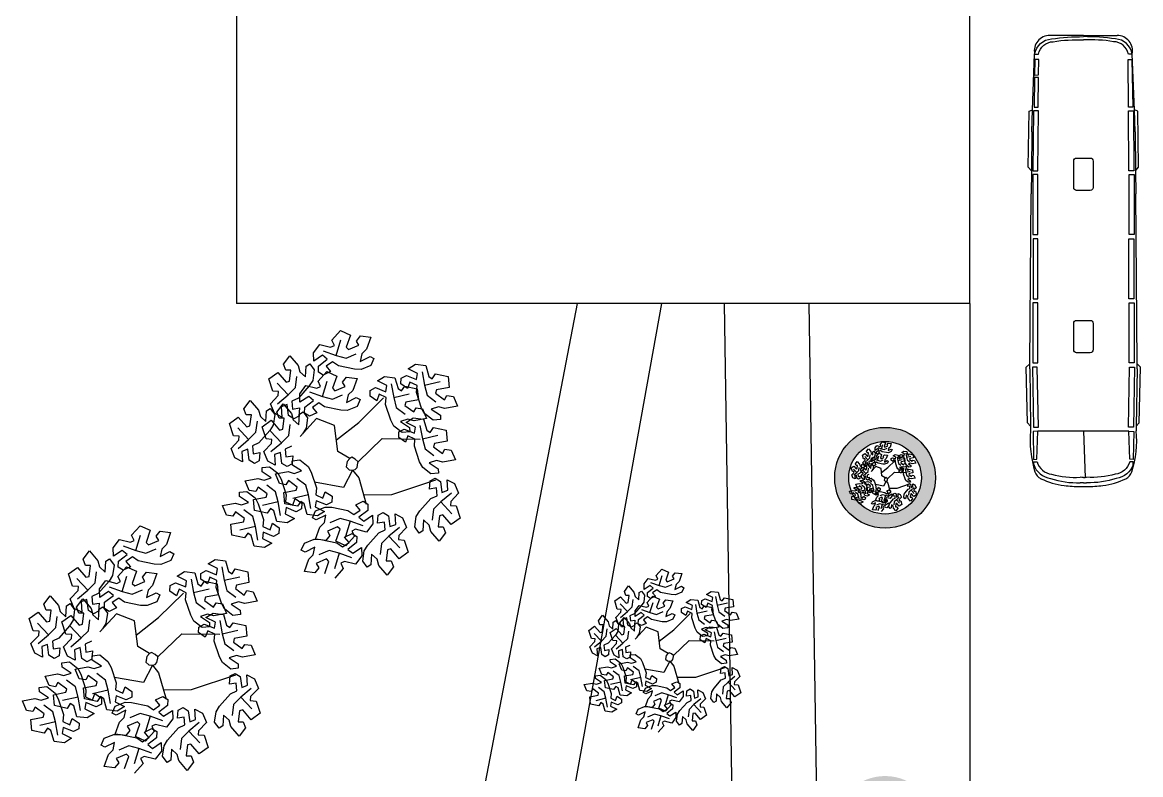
# Model space of a CAD drawing. Header units: millimetres. Extents: x 357 to 945, y 547 to 720.
# Drawn here: x 874.61 to 902.36, y 623.99 to 642.66 of the extents above; entities that cross this region are included whole.
import ezdxf

# ---------------------------------------------------------------- set-up
doc = ezdxf.new("R2010")
doc.units = ezdxf.units.MM
doc.layers.add('ABASE', color=254, linetype='Continuous')
doc.layers.add('AL_MOBILIARIO', color=8, linetype='Continuous')

# ---------------------------------------------------------------- blocks, each defined once
blk = doc.blocks.new('arv7p')
at = {"color": 0}
for p, q in [((110.549, -13.114), (110.69, -12.957)), ((110.69, -12.957), (110.854, -13.032)), ((110.591, -13.2), (110.549, -13.114)), ((110.549, -13.114), (110.549, -13.114)), ((110.619, -13.363), (110.695, -13.111)), ((110.854, -13.032), (110.784, -13.23)), ((110.95, -13.128), (111.016, -13.045)), ((110.991, -13.198), (110.95, -13.128)), ((111.016, -13.045), (111.186, -13.067)), ((111.186, -13.067), (111.116, -13.264)), ((110.249, -13.319), (110.352, -13.184)), ((110.254, -13.457), (110.249, -13.319)), ((110.352, -13.184), (110.53, -13.229)), ((110.409, -13.286), (110.619, -13.363)), ((110.53, -13.229), (110.591, -13.2)), ((110.782, -13.406), (110.949, -13.335)), ((110.784, -13.23), (110.824, -13.269)), ((110.824, -13.269), (110.991, -13.198)), ((111.042, -13.339), (111.015, -13.461)), ((111.116, -13.264), (111.042, -13.339)), ((109.759, -13.507), (109.862, -13.37)), ((109.797, -13.606), (109.759, -13.507)), ((109.862, -13.37), (109.998, -13.53)), ((110.128, -13.538), (110.188, -13.501)), ((110.188, -13.501), (110.262, -13.601)), ((110.396, -13.362), (110.254, -13.457)), ((110.333, -13.537), (110.475, -13.427)), ((110.475, -13.427), (110.396, -13.362)), ((110.562, -13.468), (110.456, -13.541)), ((110.656, -13.534), (110.562, -13.468)), ((110.619, -13.363), (110.782, -13.406)), ((111.015, -13.461), (111.174, -13.381)), ((111.174, -13.381), (111.237, -13.415)), ((111.237, -13.415), (111.187, -13.528)), ((111.797, -13.581), (111.915, -13.508)), ((111.915, -13.508), (112.083, -13.529)), ((109.519, -13.745), (109.666, -13.641)), ((109.666, -13.641), (109.802, -13.8)), ((109.878, -13.606), (109.797, -13.606)), ((109.857, -13.785), (109.878, -13.606)), ((109.998, -13.53), (110.025, -13.632)), ((110.025, -13.632), (110.118, -13.715)), ((110.118, -13.715), (110.128, -13.538)), ((110.262, -13.601), (110.238, -13.771)), ((110.324, -13.785), (110.465, -13.628)), ((110.329, -13.637), (110.333, -13.537)), ((110.408, -13.686), (110.329, -13.637)), ((110.333, -13.537), (110.333, -13.537)), ((110.529, -13.628), (110.408, -13.686)), ((110.456, -13.541), (110.529, -13.628)), ((110.465, -13.628), (110.629, -13.703)), ((110.629, -13.703), (110.559, -13.901)), ((110.919, -13.588), (110.656, -13.534)), ((111.027, -13.592), (110.919, -13.588)), ((111.187, -13.528), (111.027, -13.592)), ((111.68, -13.736), (111.768, -13.69)), ((111.768, -13.69), (111.768, -13.69)), ((111.768, -13.69), (111.935, -13.758)), ((111.951, -13.657), (111.797, -13.581)), ((111.935, -13.758), (111.951, -13.657)), ((112.024, -13.63), (112.062, -13.85)), ((112.083, -13.529), (112.134, -13.706)), ((112.189, -13.744), (112.243, -13.665)), ((112.243, -13.665), (112.243, -13.665)), ((112.243, -13.665), (112.449, -13.709)), ((109.584, -13.946), (109.519, -13.745)), ((109.835, -14.009), (109.655, -13.818)), ((109.802, -13.8), (109.857, -13.785)), ((109.954, -13.89), (109.976, -13.71)), ((110.18, -13.862), (110.002, -14.063)), ((110.024, -13.99), (110.127, -13.855)), ((110.127, -13.855), (110.305, -13.9)), ((110.238, -13.771), (110.18, -13.862)), ((110.305, -13.9), (110.366, -13.871)), ((110.366, -13.871), (110.324, -13.785)), ((110.324, -13.785), (110.324, -13.785)), ((110.395, -14.034), (110.471, -13.783)), ((110.599, -13.941), (110.766, -13.87)), ((110.725, -13.799), (110.791, -13.717)), ((110.766, -13.87), (110.725, -13.799)), ((110.791, -13.717), (110.961, -13.738)), ((110.961, -13.738), (110.891, -13.935)), ((111.294, -13.78), (111.412, -13.706)), ((111.448, -13.856), (111.294, -13.78)), ((111.412, -13.706), (111.58, -13.728)), ((111.432, -13.957), (111.448, -13.856)), ((111.521, -13.829), (111.56, -14.049)), ((111.58, -13.728), (111.631, -13.905)), ((111.677, -13.829), (111.68, -13.736)), ((111.787, -13.905), (111.677, -13.829)), ((111.686, -13.943), (111.74, -13.864)), ((111.74, -13.864), (111.74, -13.864)), ((111.74, -13.864), (111.946, -13.908)), ((111.826, -13.799), (111.787, -13.905)), ((111.942, -13.853), (111.826, -13.799)), ((111.932, -13.968), (111.942, -13.853)), ((112.062, -13.85), (112.318, -13.791)), ((112.062, -13.85), (112.106, -14.014)), ((112.134, -13.706), (112.189, -13.744)), ((112.449, -13.709), (112.466, -13.888)), ((109.546, -14.152), (109.674, -14.019)), ((109.68, -13.953), (109.584, -13.946)), ((109.584, -13.946), (109.584, -13.946)), ((109.664, -14.153), (109.835, -14.009)), ((109.674, -14.019), (109.68, -13.953)), ((109.835, -14.009), (109.954, -13.89)), ((110.002, -14.063), (109.898, -14.112)), ((110.029, -14.129), (110.024, -13.99)), ((110.172, -14.034), (110.029, -14.129)), ((110.251, -14.098), (110.172, -14.034)), ((110.184, -13.957), (110.395, -14.034)), ((110.395, -14.034), (110.558, -14.078)), ((110.558, -14.078), (110.724, -14.007)), ((110.559, -13.901), (110.599, -13.941)), ((110.817, -14.01), (110.79, -14.132)), ((110.79, -14.132), (110.949, -14.053)), ((110.891, -13.935), (110.817, -14.01)), ((110.949, -14.053), (111.012, -14.086)), ((110.988, -14.459), (111.394, -14.059)), ((111.174, -14.027), (111.177, -13.935)), ((111.284, -14.103), (111.174, -14.027)), ((111.177, -13.935), (111.265, -13.889)), ((111.265, -13.889), (111.265, -13.889)), ((111.265, -13.889), (111.432, -13.957)), ((111.323, -13.997), (111.284, -14.103)), ((111.439, -14.052), (111.323, -13.997)), ((111.429, -14.167), (111.439, -14.052)), ((111.56, -14.049), (111.815, -13.989)), ((111.56, -14.049), (111.603, -14.212)), ((111.631, -13.905), (111.686, -13.943)), ((112.017, -14.223), (111.932, -13.968)), ((111.946, -13.908), (111.963, -14.087)), ((112.106, -14.014), (112.251, -14.123)), ((112.26, -13.927), (112.245, -13.981)), ((112.245, -13.981), (112.39, -14.09)), ((112.466, -13.888), (112.26, -13.927)), ((112.39, -14.09), (112.431, -14.019)), ((112.431, -14.019), (112.535, -14.036)), ((112.535, -14.036), (112.602, -14.193)), ((109.114, -14.237), (109.217, -14.101)), ((109.152, -14.336), (109.114, -14.237)), ((109.217, -14.101), (109.353, -14.26)), ((109.484, -14.269), (109.544, -14.231)), ((109.544, -14.231), (109.617, -14.331)), ((109.612, -14.308), (109.546, -14.152)), ((109.649, -14.29), (109.753, -14.154)), ((109.819, -14.166), (109.723, -14.202)), ((109.723, -14.202), (109.734, -14.373)), ((109.753, -14.154), (109.888, -14.313)), ((109.843, -14.344), (109.819, -14.166)), ((109.898, -14.112), (109.908, -14.24)), ((109.908, -14.24), (110.02, -14.221)), ((110.02, -14.221), (110.009, -14.354)), ((110.104, -14.308), (110.108, -14.208)), ((110.108, -14.208), (110.251, -14.098)), ((110.108, -14.208), (110.108, -14.208)), ((110.337, -14.139), (110.231, -14.213)), ((110.231, -14.213), (110.304, -14.3)), ((110.431, -14.205), (110.337, -14.139)), ((110.695, -14.259), (110.431, -14.205)), ((110.962, -14.199), (110.802, -14.263)), ((111.012, -14.086), (110.962, -14.199)), ((111.514, -14.422), (111.429, -14.167)), ((111.603, -14.212), (111.748, -14.321)), ((111.757, -14.125), (111.742, -14.18)), ((111.742, -14.18), (111.887, -14.288)), ((111.963, -14.087), (111.757, -14.125)), ((111.887, -14.288), (111.928, -14.218)), ((111.928, -14.218), (112.033, -14.234)), ((112.068, -14.318), (112.017, -14.223)), ((112.033, -14.234), (112.099, -14.392)), ((112.294, -14.204), (112.175, -14.242)), ((112.175, -14.242), (112.323, -14.34)), ((112.396, -14.231), (112.294, -14.204)), ((112.602, -14.193), (112.396, -14.231)), ((108.875, -14.475), (109.021, -14.371)), ((109.021, -14.371), (109.158, -14.53)), ((109.234, -14.336), (109.152, -14.336)), ((109.212, -14.516), (109.234, -14.336)), ((109.353, -14.26), (109.381, -14.362)), ((109.381, -14.362), (109.473, -14.446)), ((109.41, -14.528), (109.556, -14.424)), ((109.473, -14.446), (109.484, -14.269)), ((109.556, -14.424), (109.693, -14.583)), ((109.617, -14.331), (109.593, -14.501)), ((109.734, -14.373), (109.612, -14.308)), ((109.687, -14.389), (109.649, -14.29)), ((109.769, -14.389), (109.687, -14.389)), ((109.747, -14.568), (109.769, -14.389)), ((109.927, -14.398), (109.843, -14.344)), ((109.843, -14.344), (109.843, -14.344)), ((109.888, -14.313), (109.916, -14.415)), ((109.916, -14.415), (110.008, -14.498)), ((110.009, -14.354), (109.927, -14.398)), ((110.008, -14.498), (110.019, -14.321)), ((110.019, -14.321), (110.079, -14.284)), ((110.301, -14.396), (110.031, -14.69)), ((110.079, -14.284), (110.152, -14.384)), ((110.183, -14.357), (110.104, -14.308)), ((110.152, -14.384), (110.128, -14.554)), ((110.304, -14.3), (110.183, -14.357)), ((110.594, -14.511), (110.301, -14.396)), ((110.802, -14.263), (110.695, -14.259)), ((111.565, -14.517), (111.514, -14.422)), ((111.791, -14.403), (111.672, -14.441)), ((111.763, -14.458), (111.881, -14.384)), ((111.893, -14.43), (111.791, -14.403)), ((111.881, -14.384), (112.049, -14.406)), ((112.099, -14.392), (111.893, -14.43)), ((112.049, -14.406), (112.1, -14.583)), ((112.203, -14.424), (112.068, -14.318)), ((112.326, -14.411), (112.203, -14.424)), ((112.323, -14.34), (112.326, -14.411)), ((108.94, -14.676), (108.875, -14.475)), ((109.19, -14.739), (109.011, -14.548)), ((109.158, -14.53), (109.212, -14.516)), ((109.31, -14.62), (109.332, -14.44)), ((109.536, -14.592), (109.357, -14.793)), ((109.475, -14.729), (109.41, -14.528)), ((109.593, -14.501), (109.536, -14.592)), ((109.725, -14.792), (109.546, -14.601)), ((109.693, -14.583), (109.747, -14.568)), ((109.845, -14.673), (109.867, -14.493)), ((110.128, -14.554), (110.071, -14.645)), ((110.65, -14.932), (110.594, -14.511)), ((110.625, -14.744), (110.988, -14.459)), ((111.7, -14.623), (111.565, -14.517)), ((111.643, -14.705), (111.646, -14.613)), ((111.646, -14.613), (111.734, -14.567)), ((111.672, -14.441), (111.82, -14.539)), ((111.823, -14.61), (111.7, -14.623)), ((111.734, -14.567), (111.734, -14.567)), ((111.734, -14.567), (111.901, -14.634)), ((111.917, -14.534), (111.763, -14.458)), ((111.82, -14.539), (111.823, -14.61)), ((111.901, -14.634), (111.917, -14.534)), ((111.99, -14.507), (112.029, -14.727)), ((112.1, -14.583), (112.155, -14.621)), ((112.155, -14.621), (112.209, -14.542)), ((112.209, -14.542), (112.209, -14.542)), ((112.209, -14.542), (112.415, -14.586)), ((112.415, -14.586), (112.432, -14.765)), ((108.902, -14.882), (109.03, -14.749)), ((109.035, -14.683), (108.94, -14.676)), ((108.94, -14.676), (108.94, -14.676)), ((109.019, -14.883), (109.19, -14.739)), ((109.03, -14.749), (109.035, -14.683)), ((109.19, -14.739), (109.31, -14.62)), ((109.357, -14.793), (109.253, -14.842)), ((109.57, -14.736), (109.475, -14.729)), ((109.475, -14.729), (109.475, -14.729)), ((109.554, -14.936), (109.725, -14.792)), ((109.565, -14.802), (109.57, -14.736)), ((109.725, -14.792), (109.845, -14.673)), ((110.977, -15.1), (111.371, -14.722)), ((111.371, -14.722), (111.991, -14.732)), ((111.753, -14.781), (111.643, -14.705)), ((111.792, -14.675), (111.753, -14.781)), ((111.908, -14.73), (111.792, -14.675)), ((111.899, -14.844), (111.908, -14.73)), ((112.029, -14.727), (112.284, -14.667)), ((112.029, -14.727), (112.072, -14.89)), ((112.432, -14.765), (112.226, -14.803)), ((108.967, -15.038), (108.902, -14.882)), ((109.174, -14.896), (109.079, -14.932)), ((109.079, -14.932), (109.09, -15.103)), ((109.198, -15.074), (109.174, -14.896)), ((109.253, -14.842), (109.264, -14.97)), ((109.264, -14.97), (109.375, -14.951)), ((109.375, -14.951), (109.364, -15.084)), ((109.437, -14.935), (109.565, -14.802)), ((109.502, -15.091), (109.437, -14.935)), ((109.709, -14.949), (109.614, -14.985)), ((109.733, -15.127), (109.709, -14.949)), ((109.892, -14.846), (109.788, -14.895)), ((109.788, -14.895), (109.799, -15.023)), ((110.842, -15.047), (110.65, -14.932)), ((111.983, -15.1), (111.899, -14.844)), ((112.072, -14.89), (112.217, -14.999)), ((112.226, -14.803), (112.211, -14.858)), ((112.211, -14.858), (112.356, -14.966)), ((112.356, -14.966), (112.397, -14.896)), ((112.397, -14.896), (112.502, -14.912)), ((112.502, -14.912), (112.568, -15.07)), ((109.09, -15.103), (108.967, -15.038)), ((109.283, -15.128), (109.198, -15.074)), ((109.198, -15.074), (109.198, -15.074)), ((109.364, -15.084), (109.283, -15.128)), ((109.625, -15.156), (109.502, -15.091)), ((109.614, -14.985), (109.625, -15.156)), ((109.818, -15.181), (109.733, -15.127)), ((109.733, -15.127), (109.733, -15.127)), ((109.799, -15.023), (109.91, -15.004)), ((109.899, -15.137), (109.818, -15.181)), ((109.91, -15.004), (109.899, -15.137)), ((109.903, -15.084), (110.027, -15.07)), ((109.906, -15.155), (109.903, -15.084)), ((110.054, -15.252), (109.906, -15.155)), ((110.027, -15.07), (110.162, -15.176)), ((110.798, -15.097), (110.781, -15.186)), ((110.841, -15.047), (110.798, -15.097)), ((110.874, -15.028), (110.841, -15.047)), ((110.931, -15.06), (110.874, -15.028)), ((110.977, -15.1), (110.931, -15.06)), ((110.961, -15.194), (110.975, -15.121)), ((110.975, -15.121), (110.977, -15.1)), ((112.034, -15.195), (111.983, -15.1)), ((112.26, -15.081), (112.141, -15.119)), ((112.141, -15.119), (112.289, -15.217)), ((112.362, -15.108), (112.26, -15.081)), ((112.568, -15.07), (112.362, -15.108)), ((109.41, -15.196), (109.533, -15.183)), ((109.412, -15.267), (109.41, -15.196)), ((109.56, -15.365), (109.412, -15.267)), ((109.533, -15.183), (109.668, -15.289)), ((109.627, -15.301), (109.834, -15.263)), ((109.694, -15.459), (109.627, -15.301)), ((109.668, -15.289), (109.719, -15.384)), ((109.834, -15.263), (109.935, -15.291)), ((109.935, -15.291), (110.054, -15.252)), ((110.162, -15.176), (110.212, -15.272)), ((110.212, -15.272), (110.297, -15.527)), ((110.887, -15.237), (110.74, -15.521)), ((110.781, -15.186), (110.832, -15.233)), ((110.832, -15.233), (110.887, -15.237)), ((110.887, -15.237), (110.933, -15.228)), ((110.887, -15.237), (110.988, -15.363)), ((110.933, -15.228), (110.961, -15.194)), ((112.169, -15.301), (112.034, -15.195)), ((112.292, -15.288), (112.169, -15.301)), ((112.289, -15.217), (112.292, -15.288)), ((109.134, -15.414), (109.34, -15.376)), ((109.2, -15.571), (109.134, -15.414)), ((109.345, -15.517), (109.305, -15.588)), ((109.34, -15.376), (109.441, -15.403)), ((109.49, -15.626), (109.345, -15.517)), ((109.441, -15.403), (109.56, -15.365)), ((109.63, -15.593), (109.485, -15.484)), ((109.798, -15.476), (109.694, -15.459)), ((109.719, -15.384), (109.803, -15.639)), ((109.839, -15.405), (109.798, -15.476)), ((109.984, -15.514), (109.839, -15.405)), ((109.969, -15.568), (109.984, -15.514)), ((110.123, -15.481), (109.979, -15.372)), ((110.167, -15.644), (110.123, -15.481)), ((110.74, -15.521), (110.267, -15.436)), ((110.297, -15.527), (110.287, -15.641)), ((110.988, -15.363), (111.112, -15.794)), ((111.529, -15.636), (112.25, -15.394)), ((112.147, -15.547), (112.158, -15.413)), ((112.259, -15.528), (112.147, -15.547)), ((112.158, -15.413), (112.24, -15.37)), ((112.24, -15.37), (112.324, -15.423)), ((112.269, -15.656), (112.259, -15.528)), ((112.324, -15.423), (112.324, -15.423)), ((112.324, -15.423), (112.348, -15.602)), ((112.444, -15.565), (112.433, -15.394)), ((112.433, -15.394), (112.555, -15.459)), ((112.555, -15.459), (112.62, -15.616)), ((109.039, -15.6), (109.162, -15.586)), ((109.042, -15.671), (109.039, -15.6)), ((109.19, -15.769), (109.042, -15.671)), ((109.162, -15.586), (109.297, -15.692)), ((109.305, -15.588), (109.2, -15.571)), ((109.27, -15.719), (109.476, -15.68)), ((109.297, -15.692), (109.348, -15.788)), ((109.476, -15.68), (109.49, -15.626)), ((109.673, -15.757), (109.63, -15.593)), ((109.763, -15.606), (109.969, -15.568)), ((109.781, -15.786), (109.763, -15.606)), ((109.803, -15.639), (109.794, -15.754)), ((109.91, -15.808), (109.949, -15.702)), ((110.167, -15.644), (109.911, -15.704)), ((109.949, -15.702), (110.059, -15.778)), ((110.206, -15.865), (110.167, -15.644)), ((110.287, -15.641), (110.403, -15.696)), ((110.403, -15.696), (110.443, -15.59)), ((110.443, -15.59), (110.553, -15.666)), ((110.553, -15.666), (110.55, -15.759)), ((111.068, -15.639), (111.529, -15.636)), ((111.986, -15.905), (112.165, -15.704)), ((112.165, -15.704), (112.269, -15.656)), ((112.503, -15.615), (112.332, -15.758)), ((112.348, -15.602), (112.444, -15.565)), ((112.62, -15.616), (112.493, -15.748)), ((108.763, -15.817), (108.969, -15.78)), ((108.83, -15.975), (108.763, -15.817)), ((108.969, -15.78), (109.071, -15.807)), ((109.071, -15.807), (109.19, -15.769)), ((109.259, -15.997), (109.114, -15.888)), ((109.287, -15.898), (109.27, -15.719)), ((109.493, -15.942), (109.287, -15.898)), ((109.348, -15.788), (109.433, -16.043)), ((109.673, -15.757), (109.418, -15.816)), ((109.547, -15.863), (109.493, -15.942)), ((109.602, -15.901), (109.547, -15.863)), ((109.712, -15.977), (109.673, -15.757)), ((109.987, -15.829), (109.781, -15.786)), ((109.801, -15.849), (109.785, -15.95)), ((109.794, -15.754), (109.91, -15.808)), ((109.967, -15.917), (109.801, -15.849)), ((110.056, -15.871), (109.967, -15.917)), ((110.041, -15.75), (109.987, -15.829)), ((109.987, -15.829), (109.987, -15.829)), ((110.096, -15.788), (110.041, -15.75)), ((110.059, -15.778), (110.056, -15.871)), ((110.146, -15.965), (110.096, -15.788)), ((110.295, -15.737), (110.278, -15.837)), ((110.278, -15.837), (110.432, -15.914)), ((110.282, -15.905), (110.441, -15.841)), ((110.461, -15.805), (110.295, -15.737)), ((110.441, -15.841), (110.549, -15.845)), ((110.55, -15.759), (110.461, -15.805)), ((110.461, -15.805), (110.461, -15.805)), ((110.549, -15.845), (110.812, -15.899)), ((110.907, -15.965), (111.012, -15.891)), ((110.94, -15.804), (111.061, -15.747)), ((111.012, -15.891), (110.94, -15.804)), ((111.135, -15.896), (110.993, -16.006)), ((111.061, -15.747), (111.139, -15.796)), ((111.139, -15.796), (111.135, -15.896)), ((111.135, -15.896), (111.135, -15.896)), ((112.212, -15.878), (112.191, -16.058)), ((112.332, -15.758), (112.212, -15.878)), ((112.332, -15.758), (112.512, -15.95)), ((112.493, -15.748), (112.487, -15.815)), ((112.487, -15.815), (112.582, -15.822)), ((112.582, -15.822), (112.582, -15.822)), ((112.582, -15.822), (112.648, -16.022)), ((108.934, -15.992), (108.83, -15.975)), ((108.975, -15.921), (108.934, -15.992)), ((109.12, -16.03), (108.975, -15.921)), ((109.105, -16.084), (109.12, -16.03)), ((109.303, -16.16), (109.259, -15.997)), ((109.433, -16.043), (109.423, -16.158)), ((109.493, -15.942), (109.493, -15.942)), ((109.652, -16.078), (109.602, -15.901)), ((109.821, -16.099), (109.652, -16.078)), ((109.785, -15.95), (109.938, -16.026)), ((109.938, -16.026), (109.821, -16.099)), ((109.967, -15.917), (109.967, -15.917)), ((110.314, -15.987), (110.146, -15.965)), ((110.232, -16.018), (110.282, -15.905)), ((110.295, -16.051), (110.232, -16.018)), ((110.453, -15.972), (110.295, -16.051)), ((110.432, -15.914), (110.314, -15.987)), ((110.427, -16.094), (110.453, -15.972)), ((110.686, -16.026), (110.519, -16.097)), ((110.849, -16.07), (110.686, -16.026)), ((110.849, -16.07), (110.773, -16.322)), ((110.812, -15.899), (110.907, -15.965)), ((111.059, -16.147), (110.849, -16.07)), ((110.993, -16.006), (111.072, -16.07)), ((111.072, -16.07), (111.215, -15.975)), ((111.215, -15.975), (111.22, -16.114)), ((111.297, -16.105), (111.308, -15.972)), ((111.308, -15.972), (111.39, -15.928)), ((111.39, -15.928), (111.474, -15.982)), ((111.474, -15.982), (111.474, -15.982)), ((111.474, -15.982), (111.499, -16.16)), ((111.594, -16.124), (111.583, -15.953)), ((111.583, -15.953), (111.705, -16.018)), ((111.705, -16.018), (111.771, -16.174)), ((111.905, -16.167), (111.929, -15.997)), ((111.929, -15.997), (111.986, -15.905)), ((112.049, -16.052), (112.038, -16.229)), ((112.142, -16.136), (112.049, -16.052)), ((112.31, -15.982), (112.289, -16.162)), ((112.365, -15.968), (112.31, -15.982)), ((112.501, -16.127), (112.365, -15.968)), ((112.648, -16.022), (112.501, -16.127)), ((108.899, -16.122), (109.105, -16.084)), ((108.916, -16.302), (108.899, -16.122)), ((109.303, -16.16), (109.047, -16.22)), ((109.342, -16.381), (109.303, -16.16)), ((109.43, -16.253), (109.414, -16.354)), ((109.423, -16.158), (109.539, -16.212)), ((109.597, -16.321), (109.43, -16.253)), ((109.539, -16.212), (109.578, -16.106)), ((109.578, -16.106), (109.689, -16.182)), ((109.689, -16.182), (109.685, -16.275)), ((110.282, -16.366), (110.352, -16.169)), ((110.352, -16.169), (110.427, -16.094)), ((110.644, -16.163), (110.478, -16.235)), ((110.478, -16.235), (110.519, -16.305)), ((110.614, -16.401), (110.684, -16.203)), ((110.684, -16.203), (110.644, -16.163)), ((110.938, -16.204), (110.878, -16.233)), ((110.878, -16.233), (110.919, -16.319)), ((111.117, -16.249), (110.938, -16.204)), ((111.22, -16.114), (111.117, -16.249)), ((111.137, -16.464), (111.316, -16.263)), ((111.409, -16.086), (111.297, -16.105)), ((111.316, -16.263), (111.42, -16.214)), ((111.42, -16.214), (111.409, -16.086)), ((111.654, -16.173), (111.482, -16.317)), ((111.499, -16.16), (111.594, -16.124)), ((111.771, -16.174), (111.643, -16.307)), ((111.978, -16.267), (111.905, -16.167)), ((112.038, -16.229), (111.978, -16.267)), ((112.169, -16.238), (112.142, -16.136)), ((112.305, -16.397), (112.169, -16.238)), ((112.289, -16.162), (112.37, -16.162)), ((112.408, -16.261), (112.305, -16.397)), ((112.37, -16.162), (112.408, -16.261)), ((109.122, -16.345), (108.916, -16.302)), ((109.176, -16.267), (109.122, -16.345)), ((109.122, -16.345), (109.122, -16.345)), ((109.231, -16.305), (109.176, -16.267)), ((109.282, -16.481), (109.231, -16.305)), ((109.414, -16.354), (109.568, -16.43)), ((109.568, -16.43), (109.45, -16.503)), ((109.685, -16.275), (109.597, -16.321)), ((109.597, -16.321), (109.597, -16.321)), ((110.05, -16.545), (110.1, -16.431)), ((110.1, -16.431), (110.259, -16.367)), ((110.259, -16.367), (110.367, -16.371)), ((110.452, -16.387), (110.282, -16.366)), ((110.367, -16.371), (110.631, -16.425)), ((110.519, -16.305), (110.452, -16.387)), ((110.778, -16.476), (110.614, -16.401)), ((110.631, -16.425), (110.725, -16.491)), ((110.725, -16.491), (110.83, -16.418)), ((110.758, -16.331), (110.879, -16.273)), ((110.83, -16.418), (110.758, -16.331)), ((110.919, -16.319), (110.778, -16.476)), ((110.953, -16.422), (110.811, -16.533)), ((110.879, -16.273), (110.958, -16.322)), ((110.919, -16.319), (110.919, -16.319)), ((110.958, -16.322), (110.953, -16.422)), ((110.953, -16.422), (110.953, -16.422)), ((111.363, -16.436), (111.341, -16.616)), ((111.482, -16.317), (111.363, -16.436)), ((111.482, -16.317), (111.662, -16.508)), ((111.643, -16.307), (111.637, -16.373)), ((111.637, -16.373), (111.733, -16.38)), ((111.733, -16.38), (111.733, -16.38)), ((111.733, -16.38), (111.798, -16.581)), ((109.45, -16.503), (109.282, -16.481)), ((110.113, -16.578), (110.05, -16.545)), ((110.271, -16.499), (110.113, -16.578)), ((110.171, -16.695), (110.245, -16.621)), ((110.245, -16.621), (110.271, -16.499)), ((110.504, -16.553), (110.337, -16.624)), ((110.667, -16.597), (110.504, -16.553)), ((110.667, -16.597), (110.591, -16.848)), ((110.877, -16.673), (110.667, -16.597)), ((110.811, -16.533), (110.89, -16.597)), ((110.89, -16.597), (111.033, -16.502)), ((111.033, -16.502), (111.038, -16.64)), ((111.055, -16.725), (111.08, -16.555)), ((111.08, -16.555), (111.137, -16.464)), ((111.199, -16.61), (111.189, -16.787)), ((111.292, -16.694), (111.199, -16.61)), ((111.461, -16.54), (111.439, -16.72)), ((111.515, -16.526), (111.461, -16.54)), ((111.651, -16.685), (111.515, -16.526)), ((111.798, -16.581), (111.651, -16.685)), ((110.101, -16.893), (110.171, -16.695)), ((110.463, -16.69), (110.296, -16.761)), ((110.296, -16.761), (110.337, -16.832)), ((110.433, -16.927), (110.502, -16.73)), ((110.502, -16.73), (110.463, -16.69)), ((110.756, -16.731), (110.696, -16.759)), ((110.696, -16.759), (110.737, -16.845)), ((110.935, -16.775), (110.756, -16.731)), ((111.038, -16.64), (110.935, -16.775)), ((111.129, -16.825), (111.055, -16.725)), ((111.189, -16.787), (111.129, -16.825)), ((111.319, -16.796), (111.292, -16.694)), ((111.455, -16.955), (111.319, -16.796)), ((111.439, -16.72), (111.521, -16.72)), ((111.521, -16.72), (111.558, -16.819)), ((110.27, -16.914), (110.101, -16.893)), ((110.337, -16.832), (110.27, -16.914)), ((110.737, -16.845), (110.596, -17.002)), ((110.737, -16.845), (110.737, -16.845)), ((111.558, -16.819), (111.455, -16.955))]:
    blk.add_line(p, q, dxfattribs=at)
blk = doc.blocks.new('bus_p')
at = {"layer": 'AL_MOBILIARIO'}
for p, q in [((14.852, -42.602), (13.164, -42.667)), ((13.164, -42.667), (13.164, -42.785)), ((14.893, -42.502), (14.852, -42.602)), ((15.516, -42.581), (14.852, -42.602)), ((16.588, -42.474), (14.893, -42.502)), ((15.516, -42.581), (16.702, -42.57)), ((16.702, -42.57), (16.588, -42.474)), ((16.702, -42.57), (17.394, -42.564)), ((22.55, -42.522), (17.394, -42.564)), ((22.643, -42.414), (22.55, -42.522)), ((22.694, -42.521), (22.55, -42.522)), ((24.333, -42.455), (22.643, -42.414)), ((22.694, -42.521), (24.433, -42.544)), ((24.433, -42.544), (24.333, -42.455)), ((24.433, -42.544), (24.578, -42.546)), ((24.587, -42.768), (24.587, -45.524)), ((12.601, -44.146), (12.601, -43.127)), ((12.601, -44.146), (12.601, -45.165)), ((24.587, -44.146), (25.983, -44.098)), ((13.164, -45.625), (13.164, -45.507)), ((14.852, -45.69), (13.164, -45.625)), ((15.516, -45.711), (14.852, -45.69)), ((14.893, -45.79), (14.852, -45.69)), ((15.516, -45.711), (16.702, -45.722)), ((16.588, -45.819), (14.893, -45.79)), ((16.702, -45.722), (16.588, -45.819)), ((16.702, -45.722), (17.394, -45.728)), ((22.55, -45.77), (17.394, -45.728)), ((22.694, -45.771), (22.55, -45.77)), ((22.643, -45.879), (22.55, -45.77)), ((24.333, -45.838), (22.643, -45.879)), ((22.694, -45.771), (24.433, -45.748)), ((24.433, -45.748), (24.333, -45.838)), ((24.433, -45.748), (24.578, -45.746))]:
    blk.add_line(p, q, dxfattribs=at)
for points in [[(13.164, -42.667, 0.341663), (12.705, -43.177, 0.034688), (12.638, -44.145, -0.003915)], [(25.595, -42.64), (25.514, -42.64), (25.514, -42.742, -0.297448), (25.889, -43.184, -0.074649), (25.981, -44.049, -0.992585)], [(25.595, -42.64, -0.287049), (26.013, -43.152, -0.090034), (26.146, -44.048, -1.028789)], [(13.164, -42.785, 0.348631), (12.791, -43.231, 0.053738), (12.739, -44.145, -0.027372)], [(12.638, -44.146, -0.000026), (12.638, -44.145, 0.003683)], [(12.638, -44.146, -0.000026), (12.638, -44.145, 0.003683)], [(12.638, -44.146, 0.000026), (12.638, -44.147, -0.003683)], [(12.638, -44.146, 0.000026), (12.638, -44.147, -0.003683)], [(13.164, -45.625, -0.341663), (12.705, -45.115, -0.034688), (12.638, -44.147, 0.003915)], [(13.164, -45.507, -0.348631), (12.791, -45.061, -0.053738), (12.739, -44.148, 0.027372)], [(25.595, -45.652), (25.514, -45.652), (25.514, -45.55, 0.297448), (25.889, -45.108, 0.074649), (25.981, -44.243, 0.992585)], [(25.595, -45.652, 0.287049), (26.013, -45.14, 0.090034), (26.146, -44.244, 1.028789)], [(25.984, -44.146, 0.006599), (25.981, -44.049, 0.928253)], [(25.984, -44.146, -0.006599), (25.981, -44.243, -0.928253)], [(26.149, -44.146, 0.007789), (26.146, -44.048, 0.966191)], [(26.149, -44.146, -0.007789), (26.146, -44.244, -0.966191)]]:
    blk.add_lwpolyline(points, format="xyb", dxfattribs=at)
blk.add_lwpolyline([(13.327, -42.679), (14.776, -42.65), (14.77, -42.78), (13.331, -42.795), (13.327, -42.679)], dxfattribs=at)
for points in [[(16.704, -42.767), (14.885, -42.783), (14.884, -42.634), (16.703, -42.618)], [(18.631, -42.763), (16.812, -42.763), (16.812, -42.613), (18.631, -42.613)], [(20.574, -42.769), (18.756, -42.769), (18.756, -42.62), (20.575, -42.62)], [(22.518, -42.763), (20.699, -42.763), (20.699, -42.614), (22.519, -42.614)], [(24.462, -42.781), (22.644, -42.75), (22.646, -42.601), (24.465, -42.632)], [(25.434, -42.739), (24.587, -42.768), (24.59, -42.619), (25.437, -42.635)], [(13.791, -45.503), (13.331, -45.498), (13.327, -45.613), (13.806, -45.623)], [(14.77, -45.512), (13.88, -45.507), (13.876, -45.623), (14.776, -45.642)], [(16.704, -45.525), (14.885, -45.509), (14.884, -45.658), (16.703, -45.675)], [(18.631, -45.53), (16.812, -45.53), (16.812, -45.679), (18.631, -45.679)], [(20.574, -45.524), (18.756, -45.524), (18.756, -45.673), (20.575, -45.673)], [(22.518, -45.529), (20.699, -45.529), (20.699, -45.678), (22.519, -45.678)], [(24.462, -45.511), (22.644, -45.542), (22.646, -45.691), (24.465, -45.661)], [(25.434, -45.553), (24.587, -45.524), (24.59, -45.673), (25.437, -45.658)]]:
    blk.add_lwpolyline(points, close=True, dxfattribs=at)
for points in [[(16.405, -43.851), (17.207, -43.851, -0.414214), (17.297, -43.941), (17.297, -44.351, -0.414214), (17.207, -44.441), (16.405, -44.441, -0.414214), (16.315, -44.351), (16.315, -43.941, -0.414214)], [(21.319, -43.851), (22.122, -43.851, -0.414214), (22.212, -43.941), (22.212, -44.351, -0.414214), (22.122, -44.441), (21.319, -44.441, -0.414214), (21.229, -44.351), (21.229, -43.941, -0.414214)]]:
    blk.add_lwpolyline(points, format="xyb", close=True, dxfattribs=at)
for centre, radius, start, end in [((13.07, -43.127), 0.469, 78.5226, 180), ((24.87, -45.683), 3.15, 72.538, 95.3191), ((25.703, -43.017), 0.357, 25.8412, 71.757), ((24.071, -43.807), 2.17, 6.5086, 25.8412), ((22.334, -44.102), 3.931, 0.7976, 7.9052), ((22.334, -44.19), 3.931, 352.0948, 359.2024), ((20.468, -44.062), 5.796, 359.1701, 0.1466), ((20.468, -44.23), 5.796, 359.8534, 0.8299), ((24.071, -44.485), 2.17, 334.1588, 353.4914), ((13.07, -45.165), 0.469, 180, 281.4774), ((24.87, -42.609), 3.15, 264.6809, 287.462), ((25.703, -45.275), 0.357, 288.243, 334.1588)]:
    blk.add_arc(centre, radius, start, end, dxfattribs=at)

msp = doc.modelspace()

# ---------------------------------------------------------------- hatches: boundary and pattern name
at = {"layer": 'ABASE'}
h = msp.add_hatch(color=8, dxfattribs=at)
h.dxf.hatch_style = 1
h.paths.add_polyline_path([(894.77096, 622.70923, 1), (897.27096, 622.70923, 1)])
h.paths.add_polyline_path([(896.92096, 622.70923, -0.73869192), (895.27648, 622.20351), (895.26564, 622.18762), (895.17721, 622.20638), (895.16986, 622.28334), (895.2229, 622.29317, -0.01893625), (895.19371, 622.35475), (895.18487, 622.33938), (895.14004, 622.34645), (895.11155, 622.41414), (895.16722, 622.4244, -0.0806778), (895.12096, 622.70923, -0.07652039), (895.16263, 622.97991), (895.15935, 622.98998), (895.16789, 622.99606, -0.28601044), (895.90238, 623.60138), (895.93824, 623.64125), (896.00856, 623.60914, -0.2123205), (896.68088, 623.3212), (896.69276, 623.31868), (896.69389, 623.30686, -0.18357183)], flags=16)
h.paths.add_polyline_path([(895.68317, 622.42661), (895.65957, 622.44292), (895.65655, 622.43851), (895.66749, 622.43095)], flags=0)
h.paths.add_polyline_path([(895.54066, 622.50476), (895.54802, 622.4278), (895.60269, 622.4162), (895.60337, 622.41805), (895.55359, 622.44149), (895.55773, 622.49066), (895.55234, 622.50692)], flags=0)
h.paths.add_polyline_path([(895.68868, 623.10448), (895.74968, 623.15183), (895.71578, 623.17943), (895.65448, 623.13868), (895.65311, 623.17836), (895.64285, 623.16682), (895.5982, 623.14582), (895.60278, 623.09099), (895.65065, 623.09921), (895.64699, 623.05386), (895.67602, 623.07216), (895.68665, 623.05768)], flags=0)
h.paths.add_polyline_path([(896.54266, 623.02568), (896.52082, 623.02166), (896.54308, 622.94381), (896.56668, 622.92749), (896.5898, 622.96138), (896.67823, 622.94262), (896.68559, 622.86566), (896.59716, 622.84927), (896.59091, 622.82592), (896.65311, 622.77927), (896.67057, 622.80962), (896.71541, 622.80255), (896.7439, 622.73485), (896.6555, 622.71857), (896.6119, 622.73026), (896.56088, 622.71384), (896.62435, 622.67191), (896.62553, 622.64151), (896.57263, 622.6357), (896.51472, 622.68119), (896.49298, 622.72204), (896.45667, 622.83159), (896.46077, 622.88045), (896.40262, 622.88142), (896.39421, 622.85864), (896.36018, 622.88213), (896.23048, 622.8843), (896.06132, 622.72197), (896.06047, 622.71276), (896.05453, 622.68178), (896.04244, 622.66703), (896.02261, 622.66327), (896.0662, 622.60922), (896.10019, 622.49088), (896.29815, 622.49192), (896.56751, 622.58225), (896.56794, 622.58753), (896.603, 622.60625), (896.63914, 622.58324), (896.64965, 622.50674), (896.6905, 622.5223), (896.68585, 622.59576), (896.73836, 622.56781), (896.76636, 622.50061), (896.7115, 622.44389), (896.70917, 622.41529), (896.75008, 622.41221), (896.77805, 622.32625), (896.71508, 622.2814), (896.65668, 622.34978), (896.63332, 622.34352), (896.62403, 622.26633), (896.65904, 622.26638), (896.67533, 622.22402), (896.63095, 622.1655), (896.57265, 622.23391), (896.56097, 622.27751), (896.52124, 622.31349), (896.51667, 622.23756), (896.49093, 622.22134), (896.45945, 622.26424), (896.46989, 622.33714), (896.4944, 622.37639), (896.57111, 622.46261), (896.61576, 622.48362), (896.61117, 622.53845), (896.56331, 622.53023), (896.56751, 622.58225), (896.29815, 622.49192), (896.10019, 622.49088), (896.11709, 622.43203), (896.13099, 622.42338), (896.12914, 622.38058), (896.06814, 622.33323), (896.10204, 622.30563), (896.16334, 622.34638), (896.16539, 622.28694), (896.12119, 622.22909), (896.04464, 622.24823), (896.01871, 622.23595), (896.03649, 622.19899), (895.99835, 622.15658), (895.99838, 622.15654), (895.99818, 622.1564), (895.97604, 622.13178), (895.96801, 622.13544), (895.9532, 622.12515), (895.91268, 622.15332), (895.8298, 622.17042), (895.77312, 622.17756), (895.76296, 622.17791), (895.79337, 622.26349), (895.82529, 622.29541), (895.83658, 622.3478), (895.76854, 622.3138), (895.74162, 622.32798), (895.76304, 622.3767), (895.79445, 622.38929), (895.76158, 622.4056), (895.76853, 622.44875), (895.84003, 622.4196), (895.87803, 622.4394), (895.87935, 622.47912), (895.83204, 622.51178), (895.81522, 622.46622), (895.76545, 622.48966), (895.76958, 622.53883), (895.73327, 622.64837), (895.71153, 622.68923), (895.65362, 622.73472), (895.60087, 622.72892), (895.60077, 622.72771), (895.6019, 622.69851), (895.66537, 622.65658), (895.61435, 622.64016), (895.57075, 622.65185), (895.50079, 622.63896), (895.49967, 622.64106), (895.44177, 622.68655), (895.38887, 622.68074), (895.39005, 622.65034), (895.45352, 622.60841), (895.40249, 622.592), (895.35889, 622.60368), (895.2705, 622.5874), (895.29899, 622.5197), (895.34382, 622.51263), (895.36128, 622.54298), (895.42349, 622.49634), (895.41723, 622.47298), (895.34508, 622.45961), (895.36246, 622.42695), (895.38132, 622.37005), (895.33616, 622.37963), (895.32881, 622.45659), (895.41723, 622.47298), (895.42349, 622.49634), (895.36128, 622.54298), (895.34382, 622.51263), (895.29899, 622.5197), (895.2705, 622.5874), (895.35889, 622.60368), (895.40249, 622.592), (895.45352, 622.60841), (895.39005, 622.65034), (895.38887, 622.68074), (895.44177, 622.68655), (895.50205, 622.63919), (895.57075, 622.65185), (895.61435, 622.64016), (895.66537, 622.65658), (895.59858, 622.7007), (895.59901, 622.70597), (895.56395, 622.68725), (895.52781, 622.71026), (895.5173, 622.78676), (895.47645, 622.77121), (895.4811, 622.69774), (895.42859, 622.72569), (895.40059, 622.79289), (895.45545, 622.84961), (895.45777, 622.87821), (895.41687, 622.88129), (895.3889, 622.96725), (895.45187, 623.0121), (895.51027, 622.94372), (895.53363, 622.94998), (895.54292, 623.02717), (895.50791, 623.02712), (895.49954, 623.04888), (895.4756, 623.06163), (895.4476, 623.12883), (895.50246, 623.18554), (895.50478, 623.21414), (895.46388, 623.21722), (895.43591, 623.30319), (895.49888, 623.34804), (895.55728, 623.27966), (895.58064, 623.28591), (895.58993, 623.36311), (895.55492, 623.36305), (895.53863, 623.40542), (895.58301, 623.46394), (895.64131, 623.39553), (895.65299, 623.35193), (895.69271, 623.31594), (895.69729, 623.39188), (895.72303, 623.4081), (895.75451, 623.36519), (895.74407, 623.2923), (895.71805, 623.25062), (895.77317, 623.23683), (895.79911, 623.24911), (895.78132, 623.28607), (895.81869, 623.32761), (895.81702, 623.32865), (895.82155, 623.33079), (895.84178, 623.35328), (895.85563, 623.34696), (895.82155, 623.33079), (895.78132, 623.28607), (895.79911, 623.24911), (895.77317, 623.23683), (895.71805, 623.25062), (895.74407, 623.2923), (895.75451, 623.36519), (895.72303, 623.4081), (895.69729, 623.39188), (895.69271, 623.31594), (895.65299, 623.35193), (895.64131, 623.39553), (895.58301, 623.46394), (895.53863, 623.40542), (895.55492, 623.36305), (895.58993, 623.36311), (895.58064, 623.28591), (895.55728, 623.27966), (895.49888, 623.34804), (895.43591, 623.30319), (895.46388, 623.21722), (895.50478, 623.21414), (895.50246, 623.18554), (895.4476, 623.12883), (895.4756, 623.06163), (895.49954, 623.04888), (895.49162, 623.06948), (895.536, 623.128), (895.54635, 623.11586), (895.56431, 623.1227), (895.56889, 623.08941), (895.5943, 623.05959), (895.60263, 623.02849), (895.61096, 623.02319), (895.64955, 623.04379), (895.6457, 622.98001), (895.60598, 623.01599), (895.60263, 623.02849), (895.57482, 623.0462), (895.56889, 623.08941), (895.54635, 623.11586), (895.52346, 623.10714), (895.52811, 623.03368), (895.49954, 623.04888), (895.50791, 623.02712), (895.54292, 623.02717), (895.53363, 622.94998), (895.51027, 622.94372), (895.46932, 622.99168), (895.46751, 622.97909), (895.44335, 622.94038), (895.44342, 622.9403), (895.40992, 622.90265), (895.41687, 622.88129), (895.45777, 622.87821), (895.45545, 622.84961), (895.40059, 622.79289), (895.42859, 622.72569), (895.4811, 622.69774), (895.47645, 622.77121), (895.5173, 622.78676), (895.52781, 622.71026), (895.56395, 622.68725), (895.59901, 622.70597), (895.60077, 622.72771), (895.60072, 622.72891), (895.65362, 622.73472), (895.71153, 622.68923), (895.73327, 622.64837), (895.7567, 622.5777), (895.95982, 622.54152), (896.02261, 622.66327), (895.99917, 622.66495), (895.97722, 622.68495), (895.98454, 622.72325), (896.00318, 622.74461), (896.0172, 622.75265), (896.0416, 622.73929), (896.06132, 622.72197), (896.23048, 622.8843), (896.36018, 622.88213), (896.3469, 622.8913), (896.34822, 622.93102), (896.35871, 622.93649), (896.31348, 622.97202), (896.29174, 623.01287), (896.25543, 623.12242), (896.25956, 623.17159), (896.20979, 623.19503), (896.19297, 623.14947), (896.14566, 623.18213), (896.14698, 623.22185), (896.18497, 623.24165), (896.25648, 623.21249), (896.26343, 623.25565), (896.19749, 623.28836), (896.24795, 623.31986), (896.32015, 623.3105), (896.34184, 623.23464), (896.36544, 623.21832), (896.38856, 623.25221), (896.41327, 623.24697), (896.42556, 623.28026), (896.47533, 623.25682), (896.47343, 623.23421), (896.47699, 623.23345), (896.4828, 623.17264), (896.50751, 623.0981), (896.50964, 623.09409), (896.51417, 623.09338)], flags=0)
h.paths.add_polyline_path([(896.39873, 622.99753), (896.46467, 622.96482), (896.45772, 622.92166), (896.43, 622.93297), (896.42429, 622.93234), (896.42311, 622.96274), (896.35964, 623.00467), (896.41066, 623.02109), (896.42871, 623.01625)], flags=0)
h.paths.add_polyline_path([(896.37381, 622.32825), (896.40181, 622.26105), (896.34695, 622.20433), (896.34462, 622.17573), (896.38553, 622.17265), (896.4135, 622.08669), (896.35053, 622.04184), (896.29213, 622.11022), (896.26877, 622.10396), (896.25948, 622.02677), (896.29449, 622.02682), (896.31078, 621.98446), (896.2664, 621.92594), (896.2081, 621.99435), (896.19642, 622.03795), (896.15669, 622.07393), (896.15212, 621.998), (896.12638, 621.98178), (896.0949, 622.02468), (896.10534, 622.09758), (896.12985, 622.13683), (896.20656, 622.22305), (896.25121, 622.24406), (896.24662, 622.29889), (896.19876, 622.29067), (896.20339, 622.34797), (896.23845, 622.36669), (896.27459, 622.34368), (896.2851, 622.26718), (896.32594, 622.28273), (896.3213, 622.3562)], flags=0)
h.paths.add_polyline_path([(897.27096, 631.36014, 1), (894.77096, 631.36014, 1)])
h.paths.add_polyline_path([(895.36747, 630.74131), (895.35688, 630.74268), (895.35271, 630.75728, -0.02248606), (895.30127, 630.81973), (895.28847, 630.80098), (895.20004, 630.81973), (895.19268, 630.8967), (895.24384, 630.90617, -0.01784097), (895.21345, 630.96273), (895.2077, 630.95273), (895.16286, 630.9598), (895.13437, 631.0275), (895.1813, 631.03614, -0.09232669), (895.12096, 631.36014, -1), (896.92096, 631.36014, -0.67807175)], flags=16)
h.paths.add_polyline_path([(896.43633, 630.70004), (896.37335, 630.65519), (896.31495, 630.72358), (896.2916, 630.71732), (896.28231, 630.64012), (896.31732, 630.64018), (896.33361, 630.59781), (896.28923, 630.53929), (896.23093, 630.60771), (896.21925, 630.6513), (896.17952, 630.68729), (896.17494, 630.61135), (896.14921, 630.59513), (896.11773, 630.63804), (896.12817, 630.71093), (896.15268, 630.75019), (896.22939, 630.83641), (896.27404, 630.85741), (896.26945, 630.91224), (896.22158, 630.90403), (896.22622, 630.96132), (896.26128, 630.98004), (896.29742, 630.95704), (896.30792, 630.88053), (896.34877, 630.89609), (896.34413, 630.96955), (896.39664, 630.94161), (896.42464, 630.8744), (896.36978, 630.81769), (896.36745, 630.78909), (896.40835, 630.78601)], flags=0)
h.paths.add_polyline_path([(895.71151, 631.71784), (895.77251, 631.76519), (895.73861, 631.79279), (895.67731, 631.75204), (895.67594, 631.79172), (895.66567, 631.78018), (895.62102, 631.75917), (895.62561, 631.70435), (895.67348, 631.71256), (895.66982, 631.66722), (895.69885, 631.68552), (895.70392, 631.6786), (895.70965, 631.67504)], flags=0)
h.paths.add_polyline_path([(896.65378, 630.77885), (896.59548, 630.84727), (896.5838, 630.89087), (896.54407, 630.92685), (896.53949, 630.85092), (896.51376, 630.83469), (896.48228, 630.8776), (896.49272, 630.95049), (896.51723, 630.98975), (896.59394, 631.07597), (896.63859, 631.09698), (896.634, 631.1518), (896.58613, 631.14359), (896.59034, 631.1956), (896.32098, 631.10528), (896.12302, 631.10423), (896.13992, 631.04539), (896.15382, 631.03673), (896.15197, 630.99393), (896.09097, 630.94658), (896.12487, 630.91898), (896.18617, 630.95974), (896.18822, 630.90029), (896.14402, 630.84244), (896.06747, 630.86159), (896.04154, 630.84931), (896.05327, 630.82492), (896.0644, 630.81799), (896.02117, 630.76994), (896.02121, 630.76989), (896.02101, 630.76975), (895.99886, 630.74514), (895.99084, 630.7488), (895.97603, 630.73851), (895.93551, 630.76667), (895.85263, 630.78378), (895.79594, 630.79091), (895.78578, 630.79126), (895.8162, 630.87685), (895.84811, 630.90876), (895.85941, 630.96116), (895.79136, 630.92716), (895.76445, 630.94134), (895.77193, 630.95837), (895.72769, 630.9641), (895.706, 631.03996), (895.69053, 631.05066), (895.689, 631.00459), (895.65101, 630.98479), (895.5795, 631.01394), (895.57255, 630.97079), (895.63849, 630.93808), (895.58803, 630.90658), (895.51583, 630.91593), (895.49415, 630.9918), (895.47054, 631.00811), (895.44742, 630.97423), (895.35899, 630.99299), (895.35163, 631.06995), (895.44006, 631.08633), (895.44632, 631.10969), (895.38411, 631.15633), (895.36665, 631.12599), (895.32182, 631.13306), (895.29333, 631.20075), (895.38172, 631.21703), (895.42532, 631.20535), (895.47635, 631.22176), (895.41287, 631.2637), (895.4117, 631.2941), (895.46459, 631.29991), (895.52488, 631.25255), (895.59358, 631.2652), (895.63717, 631.25352), (895.6882, 631.26993), (895.61719, 631.31685), (895.58678, 631.30061), (895.55064, 631.32362), (895.54013, 631.40012), (895.49928, 631.38456), (895.50392, 631.3111), (895.45142, 631.33905), (895.42342, 631.40625), (895.47827, 631.46296), (895.4806, 631.49156), (895.4397, 631.49464), (895.43275, 631.516), (895.38912, 631.46697), (895.34447, 631.44596), (895.34906, 631.39114), (895.39693, 631.39935), (895.3923, 631.34206), (895.35723, 631.32334), (895.32109, 631.34634), (895.31059, 631.42284), (895.26974, 631.40729), (895.27438, 631.33382), (895.22187, 631.36177), (895.19387, 631.42898), (895.24873, 631.48569), (895.25106, 631.51429), (895.21016, 631.51737), (895.18218, 631.60333), (895.24516, 631.64818), (895.30356, 631.5798), (895.32691, 631.58606), (895.33621, 631.66326), (895.30119, 631.6632), (895.2849, 631.70556), (895.32928, 631.76408), (895.38758, 631.69567), (895.39926, 631.65207), (895.43899, 631.61609), (895.44357, 631.69202), (895.46931, 631.70825), (895.49069, 631.6791), (895.49843, 631.67498), (895.47043, 631.74219), (895.52528, 631.7989), (895.52761, 631.8275), (895.48671, 631.83058), (895.45874, 631.91654), (895.52171, 631.96139), (895.58011, 631.89301), (895.60347, 631.89927), (895.61276, 631.97647), (895.57775, 631.97641), (895.56146, 632.01877), (895.60584, 632.07729), (895.66413, 632.00888), (895.67582, 631.96528), (895.71554, 631.9293), (895.72012, 632.00523), (895.74586, 632.02145), (895.77734, 631.97855), (895.7669, 631.90566), (895.74087, 631.86397), (895.796, 631.85018), (895.82194, 631.86247), (895.80415, 631.89943), (895.84152, 631.94096), (895.80611, 631.963), (895.80796, 632.00581), (895.86896, 632.05316), (895.83507, 632.08075), (895.77377, 632.04), (895.77172, 632.09945), (895.81592, 632.1573), (895.89246, 632.13815), (895.91839, 632.15043), (895.90061, 632.18739), (895.96107, 632.2546), (896.0314, 632.22249), (896.00138, 632.13772), (896.01848, 632.12062), (896.08998, 632.15118), (896.07242, 632.18147), (896.10096, 632.21676), (896.17383, 632.20759), (896.14374, 632.12289), (896.11182, 632.09098), (896.10052, 632.03858), (896.16857, 632.07258), (896.19549, 632.0584), (896.17407, 632.00969), (896.10572, 631.98229), (896.05947, 631.98388), (895.94644, 632.00721), (895.90593, 632.03537), (895.86074, 632.00399), (895.89179, 631.96664), (895.84438, 631.94415), (895.80415, 631.89943), (895.82194, 631.86247), (895.796, 631.85018), (895.74087, 631.86397), (895.7669, 631.90566), (895.77734, 631.97855), (895.74586, 632.02145), (895.72012, 632.00523), (895.71554, 631.9293), (895.67582, 631.96528), (895.66413, 632.00888), (895.60584, 632.07729), (895.56146, 632.01877), (895.57775, 631.97641), (895.61276, 631.97647), (895.60347, 631.89927), (895.58011, 631.89301), (895.52171, 631.96139), (895.45874, 631.91654), (895.48671, 631.83058), (895.52761, 631.8275), (895.52528, 631.7989), (895.47043, 631.74219), (895.49843, 631.67498), (895.52237, 631.66224), (895.51445, 631.68284), (895.55883, 631.74136), (895.56918, 631.72921), (895.58714, 631.73605), (895.59171, 631.70276), (895.61712, 631.67295), (895.62546, 631.64185), (895.63379, 631.63654), (895.67238, 631.65715), (895.66853, 631.59336), (895.62565, 631.6322), (895.62774, 631.63332), (895.62546, 631.64185), (895.59765, 631.65955), (895.59171, 631.70276), (895.56918, 631.72921), (895.54629, 631.7205), (895.55135, 631.64051), (895.56575, 631.64053), (895.55646, 631.56333), (895.5331, 631.55707), (895.49215, 631.60503), (895.49034, 631.59245), (895.46618, 631.55373), (895.46625, 631.55366), (895.43275, 631.516), (895.4397, 631.49464), (895.4806, 631.49156), (895.47827, 631.46296), (895.42342, 631.40625), (895.45142, 631.33905), (895.50392, 631.3111), (895.49928, 631.38456), (895.54013, 631.40012), (895.55064, 631.32362), (895.58678, 631.30061), (895.62184, 631.31933), (895.6236, 631.34107), (895.62355, 631.34226), (895.67645, 631.34807), (895.73435, 631.30258), (895.7561, 631.26173), (895.77952, 631.19106), (895.98265, 631.15487), (896.04544, 631.27662), (896.022, 631.27831), (896.00005, 631.2983), (896.00736, 631.33661), (896.02601, 631.35797), (896.04003, 631.36601), (896.06442, 631.35265), (896.08415, 631.33532), (896.25331, 631.49766), (896.36943, 631.49571), (896.37105, 631.54438), (896.38154, 631.54984), (896.33631, 631.58538), (896.31457, 631.62623), (896.27826, 631.73578), (896.28239, 631.78495), (896.23261, 631.80839), (896.21579, 631.76282), (896.16849, 631.79548), (896.16981, 631.83521), (896.2078, 631.855), (896.27931, 631.82585), (896.28626, 631.869), (896.22032, 631.90172), (896.27078, 631.93321), (896.34298, 631.92386), (896.36466, 631.848), (896.38827, 631.83168), (896.40973, 631.86313), (896.38426, 631.88071), (896.38558, 631.92044), (896.42357, 631.94023), (896.49508, 631.91108), (896.50203, 631.95423), (896.43609, 631.98695), (896.48655, 632.01844), (896.55875, 632.00909), (896.58043, 631.93323), (896.60404, 631.91691), (896.62716, 631.95079), (896.71559, 631.93204), (896.72295, 631.85507), (896.63452, 631.83869), (896.62826, 631.81533), (896.69047, 631.76869), (896.70793, 631.79904), (896.75276, 631.79196), (896.78125, 631.72427), (896.69286, 631.70799), (896.64926, 631.71967), (896.59823, 631.70326), (896.66171, 631.66133), (896.66288, 631.63093), (896.60999, 631.62512), (896.55226, 631.67047), (896.56548, 631.63904), (896.54365, 631.63502), (896.5659, 631.55717), (896.58951, 631.54085), (896.61263, 631.57473), (896.70106, 631.55598), (896.70841, 631.47901), (896.61999, 631.46263), (896.61373, 631.43927), (896.67594, 631.39263), (896.6934, 631.42298), (896.73823, 631.4159), (896.76672, 631.34821), (896.67833, 631.33193), (896.63473, 631.34361), (896.5837, 631.3272), (896.64717, 631.28527), (896.64835, 631.25487), (896.59546, 631.24906), (896.53755, 631.29455), (896.51581, 631.3354), (896.4795, 631.44495), (896.4836, 631.4938), (896.42544, 631.49477), (896.41703, 631.47199), (896.38301, 631.49549), (896.25331, 631.49766), (896.08415, 631.33532), (896.0833, 631.32612), (896.07736, 631.29513), (896.06527, 631.28039), (896.04544, 631.27662), (896.08903, 631.22258), (896.12302, 631.10423), (896.32098, 631.10528), (896.59034, 631.1956), (896.59077, 631.20088), (896.62583, 631.2196), (896.66197, 631.1966), (896.67247, 631.12009), (896.71332, 631.13565), (896.70868, 631.20911), (896.76119, 631.18117), (896.78919, 631.11396), (896.73433, 631.05725), (896.732, 631.02865), (896.7729, 631.02557), (896.80088, 630.9396), (896.7379, 630.89475), (896.6795, 630.96314), (896.65615, 630.95688), (896.64686, 630.87968), (896.68187, 630.87974), (896.69816, 630.83737)], flags=0)
h.paths.add_polyline_path([(895.67938, 631.05186), (895.65928, 631.0224), (895.57084, 631.04115), (895.56349, 631.11812), (895.57516, 631.12028), (895.55614, 631.17768), (895.5785, 631.17415), (895.59596, 631.2045), (895.65817, 631.15786), (895.65191, 631.1345), (895.57516, 631.12028), (895.58055, 631.10402), (895.57642, 631.05485), (895.6262, 631.03141), (895.64421, 631.08022), (895.6398, 631.07919)], flags=0)
h.paths.add_polyline_path([(896.48055, 631.53502), (896.45282, 631.54632), (896.44711, 631.54569), (896.44594, 631.5761), (896.38246, 631.61803), (896.43349, 631.63444), (896.45154, 631.6296), (896.42156, 631.61089), (896.4875, 631.57817)], flags=0)
h.paths.add_polyline_path([(896.53247, 631.70745), (896.49216, 631.71381), (896.4747, 631.68346), (896.41249, 631.7301), (896.41875, 631.75346), (896.50718, 631.76984), (896.50563, 631.78599), (896.49403, 631.82101), (896.49626, 631.84756), (896.43609, 631.86032), (896.44838, 631.89362), (896.49816, 631.87018), (896.49626, 631.84756), (896.49982, 631.84681), (896.50563, 631.78599), (896.53034, 631.71146)], flags=0)

# ---------------------------------------------------------------- linework, layer by layer
at = {"layer": 'ABASE', "color": 8}
for p, q in [((898.12716, 635.68715), (898.12716, 661.78715)), ((879.92716, 656.66949), (879.92716, 635.68715)), ((898.12716, 635.68715), (879.92716, 635.68715)), ((888.37716, 635.68715), (884.74898, 616.80532)), ((890.47716, 635.68715), (887.07398, 616.80532)), ((892.02716, 635.68715), (892.32398, 616.80532)), ((894.12716, 635.68715), (894.42398, 616.80532)), ((898.12716, 635.68715), (898.12716, 619.80532))]:
    msp.add_line(p, q, dxfattribs=at)
for radius in [1.25, 0.9]:
    msp.add_circle((896.02096, 631.36014), radius, dxfattribs=at)

# ---------------------------------------------------------------- block references
at = {"layer": 'ABASE', "color": 8, "xscale": 0.8194126315957552, "yscale": 0.8194126315957552, "zscale": 0.8194126315957552, "rotation": 270}
msp.add_blockref('bus_p', (937.11643, 652.66044), dxfattribs=at)
at = {"layer": 'ABASE', "color": 8}
for p, xscale, yscale, zscale in [((714.42645, 654.68756), 1.518475553749875, 1.518475553749875, 1.518475553749875), ((848.47331, 637.81344), 0.429015312297905, 0.429015312297905, 0.429015312297905), ((709.45978, 649.84605), 1.518475553749875, 1.518475553749875, 1.518475553749875)]:
    msp.add_blockref('arv7p', p, dxfattribs=dict(at, xscale=xscale, yscale=yscale, zscale=zscale))
msp.add_blockref('arv7p', (779.79274, 642.04752), dxfattribs=at)

doc.saveas('drawing.dxf')
